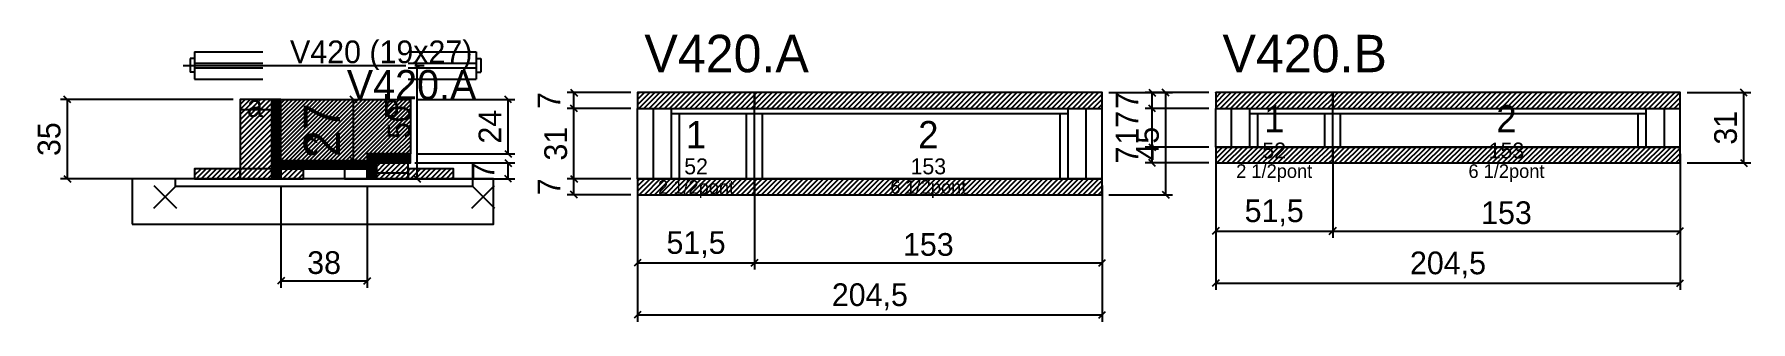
# Model space of a CAD drawing. Extents: x -69 to 687, y -94 to 33.
import ezdxf
from ezdxf.enums import TextEntityAlignment as Align

# ---------------------------------------------------------------- set-up
doc = ezdxf.new("R2010")
doc.units = 0
for name, color, linetype in [('5', 5, 'Continuous'), ('barrote', 126, 'Continuous'), ('CONCRETO', 251, 'Continuous'), ('COTA', 241, 'Continuous'), ('Cota Seção (2x)', 241, 'Continuous'), ('detalhes', 7, 'Continuous'), ('Hachura', 251, 'Continuous'), ('Madeira', 126, 'Continuous'), ('NOMENCLATURA', 7, 'Continuous'), ('Painéis', 200, 'Continuous'), ('presilha', 224, 'Continuous'), ('SARR_2.2x7', 40, 'Continuous'), ('SARR_3.5x7', 81, 'Continuous'), ('SCO-___-LAJ', 224, 'Continuous'), ('TENSOR', 224, 'Continuous'), ('texto', 7, 'Continuous'), ('Texto Seção', 7, 'Continuous')]:
    doc.layers.add(name, color=color, linetype=linetype)
doc.dimstyles.new('PAINEL', dxfattribs={"dimtxt": 10, "dimasz": 3, "dimexe": 3, "dimexo": 3, "dimgap": 3, "dimtad": 1, "dimblk": 'OBLIQUE', "dimblk1": 'OBLIQUE', "dimcen": 2.5, "dimclrd": 4, "dimclre": 4, "dimclrt": 240, "dimazin": 3, "dimtfac": 1, "dimtmove": 0, "dimatfit": 3})
doc.dimstyles.new('SECAO2X', dxfattribs={"dimtxt": 16, "dimasz": 3, "dimexe": 3, "dimexo": 3, "dimgap": 3, "dimtad": 1, "dimblk": 'OBLIQUE', "dimblk1": 'OBLIQUE', "dimcen": 2.5, "dimclrd": 4, "dimclre": 4, "dimclrt": 240, "dimazin": 3, "dimtfac": 1, "dimtmove": 0, "dimatfit": 3})

# ---------------------------------------------------------------- blocks, each defined once
blk = doc.blocks.new('_OBLIQUE')
at = {"color": 0, "linetype": 'BYBLOCK'}
blk.add_line((-0.5, -0.5), (0.5, 0.5), dxfattribs=at)

msp = doc.modelspace()

# ---------------------------------------------------------------- hatches: boundary and pattern name
at = {"layer": 'COTA'}
h = msp.add_hatch(dxfattribs=at)
h.set_pattern_fill('ANSI31', scale=0.4)
h.paths.add_polyline_path([(40, -23), (40, 4), (97, 4), (97, -20), (78, -20), (78, -23)])
h = msp.add_hatch(dxfattribs=at)
h.set_pattern_fill('ANSI31', scale=0.5)
h.paths.add_polyline_path([(197, 0), (248.5, 0), (248.5, 7), (197, 7)])
h = msp.add_hatch(dxfattribs=at)
h.set_pattern_fill('ANSI31', scale=0.5)
h.paths.add_polyline_path([(248.5, 0), (401.5, 0), (401.5, 7), (248.5, 7)])
h = msp.add_hatch(dxfattribs=at)
h.set_pattern_fill('ANSI31', scale=0.5)
h.paths.add_polyline_path([(451.5, 0), (503, 0), (503, 7), (451.5, 7)])
h = msp.add_hatch(dxfattribs=at)
h.set_pattern_fill('ANSI31', scale=0.5)
h.paths.add_polyline_path([(503, 0), (656, 0), (656, 7), (503, 7)])
h = msp.add_hatch(dxfattribs=at)
h.set_pattern_fill('ANSI31', scale=0.5)
h.paths.add_polyline_path([(451.5, -24), (503, -24), (503, -17), (451.5, -17)])
h = msp.add_hatch(dxfattribs=at)
h.set_pattern_fill('ANSI31', scale=0.5)
h.paths.add_polyline_path([(503, -24), (656, -24), (656, -17), (503, -17)])
h = msp.add_hatch(dxfattribs=at)
h.set_pattern_fill('ANSI31', scale=0.5)
h.paths.add_polyline_path([(197, -38), (248.5, -38), (248.5, -31), (197, -31)])
h = msp.add_hatch(dxfattribs=at)
h.set_pattern_fill('ANSI31', scale=0.5)
h.paths.add_polyline_path([(248.5, -38), (401.5, -38), (401.5, -31), (248.5, -31)])
at = {"layer": 'Hachura'}
h = msp.add_hatch(dxfattribs=at)
h.set_pattern_fill('ANSI31', scale=0.5)
h.paths.add_polyline_path([(22, -31), (36, -31), (36, 4), (22, 4)])
h = msp.add_hatch(dxfattribs=at)
h.set_pattern_fill('ANSI31', scale=0.5)
h.paths.add_polyline_path([(22, -0.4), (36, -0.4), (36, 4), (22, 4)])
h = msp.add_hatch(dxfattribs=at)
h.set_pattern_fill('SOLID')
h.paths.add_polyline_path([(36, -31), (40, -31), (40, 4), (36, 4)])
h = msp.add_hatch(dxfattribs=at)
h.set_pattern_fill('SOLID')
h.paths.add_polyline_path([(78, -24), (97, -24), (97, -20), (78, -20)])
h = msp.add_hatch(dxfattribs=at)
h.set_pattern_fill('ANSI31', scale=0.5)
h.paths.add_polyline_path([(2, -31), (22, -31), (22, -26.6), (2, -26.6)])
h = msp.add_hatch(dxfattribs=at)
h.set_pattern_fill('SOLID')
h.paths.add_polyline_path([(40, -26.6), (78, -26.6), (78, -23), (40, -23)])
h = msp.add_hatch(dxfattribs=at)
h.set_pattern_fill('ANSI31', scale=0.5)
h.paths.add_polyline_path([(40, -31), (50, -31), (50, -26.6), (40, -26.6)])
h = msp.add_hatch(dxfattribs=at)
h.set_pattern_fill('SOLID')
h.paths.add_polyline_path([(78, -31), (82, -31), (82, -24), (78, -24)])
h = msp.add_hatch(dxfattribs=at)
h.set_pattern_fill('ANSI31', scale=0.5)
h.paths.add_polyline_path([(82, -31), (96, -31), (96, -24), (82, -24)])
h = msp.add_hatch(dxfattribs=at)
h.set_pattern_fill('ANSI31', scale=0.5)
h.paths.add_polyline_path([(82, -28.4), (96, -28.4), (96, -24), (82, -24)])
h = msp.add_hatch(dxfattribs=at)
h.set_pattern_fill('ANSI31', scale=0.5)
h.paths.add_polyline_path([(96, -31), (116, -31), (116, -26.6), (96, -26.6)])

# ---------------------------------------------------------------- linework, layer by layer
for p, q in [((2, 25), (32, 25)), ((2, 25), (2, 13)), ((96, 25), (126, 25)), ((126, 25), (126, 13)), ((0, 22), (0, 16)), ((2, 22), (0, 22)), ((2, 16), (0, 16)), ((2, 20), (32, 20)), ((2, 18), (32, 18)), ((96, 20), (126, 20)), ((96, 18), (126, 18)), ((126, 22), (128, 22)), ((126, 16), (128, 16)), ((128, 22), (128, 16)), ((2, 13), (32, 13)), ((96, 13), (126, 13))]:
    msp.add_line(p, q)
at = {"layer": 'barrote'}
msp.add_lwpolyline([(-25.5, -51), (133.5, -51), (133.5, -31), (-25.5, -31)], close=True, dxfattribs=at)
at = {"layer": 'CONCRETO'}
msp.add_lwpolyline([(40, -23), (40, 4), (97, 4), (97, -20), (78, -20), (78, -23)], close=True, dxfattribs=at)
at = {"layer": 'Madeira'}
for points in [[(22, -31), (36, -31), (36, 4), (22, 4)], [(22, -0.4), (36, -0.4), (36, 4), (22, 4)], [(2, -31), (22, -31), (22, -26.6), (2, -26.6)], [(22, -31), (36, -31), (36, -26.6), (22, -26.6)], [(40, -31), (50, -31), (50, -26.6), (40, -26.6)], [(68, -31), (78, -31), (78, -26.6), (68, -26.6)], [(82, -31), (96, -31), (96, -24), (82, -24)], [(82, -28.4), (96, -28.4), (96, -24), (82, -24)], [(96, -31), (116, -31), (116, -26.6), (96, -26.6)]]:
    msp.add_lwpolyline(points, close=True, dxfattribs=at)
at = {"layer": 'Painéis'}
for p, q in [((197, 0), (248.5, 0)), ((197, -31), (197, 0)), ((248.5, -31), (248.5, 0)), ((248.5, -31), (248.5, 0)), ((248.5, 0), (401.5, 0)), ((248.5, -31), (248.5, 0)), ((401.5, -31), (401.5, 0)), ((451.5, 0), (503, 0)), ((451.5, -17), (451.5, 0)), ((503, -17), (503, 0)), ((503, -17), (503, 0)), ((503, 0), (656, 0)), ((503, -17), (503, 0)), ((656, -17), (656, 0)), ((451.5, -17), (503, -17)), ((503, -17), (656, -17)), ((197, -31), (248.5, -31)), ((248.5, -31), (401.5, -31))]:
    msp.add_line(p, q, dxfattribs=at)
for points in [[(36, -31), (40, -31), (40, 4), (36, 4)], [(78, -24), (97, -24), (97, -20), (78, -20)], [(40, -26.6), (78, -26.6), (78, -23), (40, -23)], [(78, -31), (82, -31), (82, -24), (78, -24)]]:
    msp.add_lwpolyline(points, close=True, dxfattribs=at)
at = {"layer": 'presilha'}
for p, q in [((-16, -44), (-6, -34)), ((-16, -34), (-6, -44)), ((124, -44), (134, -34)), ((124, -34), (134, -44))]:
    msp.add_line(p, q, dxfattribs=at)
at = {"layer": 'SARR_2.2x7'}
for p, q in [((204, -31), (204, 0)), ((394.5, -31), (394.5, 0)), ((458.5, -17), (458.5, 0)), ((649, -17), (649, 0)), ((212, -2.2), (248.5, -2.2)), ((248.5, -2.2), (386.5, -2.2)), ((466.5, -2.2), (503, -2.2)), ((503, -2.2), (641, -2.2))]:
    msp.add_line(p, q, dxfattribs=at)
at = {"layer": 'SARR_3.5x7'}
for p, q in [((212, -31), (212, 0)), ((248.5, -31), (248.5, 0)), ((248.5, -31), (248.5, 0)), ((386.5, -31), (386.5, 0)), ((466.5, -17), (466.5, 0)), ((503, -17), (503, 0)), ((503, -17), (503, 0)), ((641, -17), (641, 0)), ((215.5, -31), (215.5, -2.2)), ((245, -31), (245, -2.2)), ((252, -31), (252, -2.2)), ((383, -31), (383, -2.2)), ((470, -17), (470, -2.2)), ((499.5, -17), (499.5, -2.2)), ((506.5, -17), (506.5, -2.2)), ((637.5, -17), (637.5, -2.2)), ((466.5, -17), (470, -17)), ((499.5, -17), (503, -17)), ((503, -17), (506.5, -17)), ((637.5, -17), (641, -17)), ((212, -31), (215.5, -31)), ((245, -31), (248.5, -31)), ((248.5, -31), (252, -31)), ((383, -31), (386.5, -31))]:
    msp.add_line(p, q, dxfattribs=at)
at = {"layer": 'SCO-___-LAJ'}
for points in [[(197, 0), (248.5, 0), (248.5, 7), (197, 7)], [(248.5, 0), (401.5, 0), (401.5, 7), (248.5, 7)], [(451.5, 0), (503, 0), (503, 7), (451.5, 7)], [(503, 0), (656, 0), (656, 7), (503, 7)], [(451.5, -24), (503, -24), (503, -17), (451.5, -17)], [(503, -24), (656, -24), (656, -17), (503, -17)], [(-6.5, -34.2), (124.5, -34.2), (124.5, -31), (-6.5, -31)], [(197, -38), (248.5, -38), (248.5, -31), (197, -31)], [(248.5, -38), (401.5, -38), (401.5, -31), (248.5, -31)]]:
    msp.add_lwpolyline(points, close=True, dxfattribs=at)
at = {"layer": 'TENSOR'}
msp.add_line((-3, 19), (95, 19), dxfattribs=at)

# ---------------------------------------------------------------- texts
at = {"layer": '5'}
for s, height, p in [('1', 12, (477.25, -4.5)), ('2', 12, (579.5, -4.5)), ('1', 12, (222.75, -11.5)), ('2', 12, (325, -11.5)), ('52', 7, (477.25, -18.5)), ('153', 7, (579.5, -18.5)), ('52', 7, (222.75, -25.5)), ('153', 7, (325, -25.5))]:
    msp.add_text(s, height=height, dxfattribs=at).set_placement(p, align=Align.MIDDLE_CENTER)
at = {"layer": 'detalhes'}
for s, p in [('a', (25, -3.7)), ('b', (85, -3.7)), ('c', (50, -20.5))]:
    msp.add_text(s, height=9.6, dxfattribs=at).set_placement(p)
at = {"layer": 'NOMENCLATURA'}
for s, p in [('V420.A', (200, 16)), ('V420.B', (454.5, 16))]:
    msp.add_text(s, height=16.5, dxfattribs=at).set_placement(p)
at = {"layer": 'texto', "char_height": 6, "attachment_point": 5}
for s, insert in [('2 1/2pont', (477.25, -28.5)), ('6 1/2pont', (579.5, -28.5)), ('2 1/2pont', (222.75, -35.5)), ('6 1/2pont', (325, -35.5))]:
    msp.add_mtext(s, dxfattribs=dict(at, insert=insert))
at = {"layer": 'Texto Seção'}
for s, height, p in [('V420 (19x27)', 10, (44, 20)), ('V420.A', 13, (69, 4))]:
    msp.add_text(s, height=height, dxfattribs=at).set_placement(p)

# ---------------------------------------------------------------- dimensions: what is measured, and where the dimension line sits
at = {"layer": 'COTA'}
for base, p1, p2 in [((100, -31), (96, -31), (96, 19)), ((169, 0), (197, 0), (197, 7)), ((429.5, -38), (401.5, -38), (401.5, 7)), ((423.5, 0), (451.5, 0), (451.5, 7)), ((684, -24), (656, -24), (656, 7)), ((-54, -31), (2, -31), (22, 4)), ((140, -20), (97, -20), (97, 4)), ((169, -31), (197, -31), (197, 0)), ((423.5, -17), (451.5, -17), (451.5, 0)), ((140, -31), (96, -31), (96, -24)), ((423.5, -24), (451.5, -24), (451.5, -17)), ((169, -38), (197, -38), (197, -31))]:
    msp.add_linear_dim(base=base, p1=p1, p2=p2, angle=90, dimstyle='PAINEL', dxfattribs=at).render()
for base, p1, p2 in [((451.5, -54), (451.5, -17), (503, -17)), ((451.5, -77), (451.5, -17), (656, -17)), ((503, -54), (503, -17), (656, -17)), ((40, -76), (40, -31), (78, -31)), ((197, -68), (197, -31), (248.5, -31)), ((197, -91), (197, -31), (401.5, -31)), ((248.5, -68), (248.5, -31), (401.5, -31))]:
    msp.add_linear_dim(base=base, p1=p1, p2=p2, dimstyle='PAINEL', dxfattribs=at).render()
at = {"layer": 'Cota Seção (2x)'}
msp.add_linear_dim(base=(72, -23), p1=(40, -23), p2=(40, 4), angle=90, dimstyle='SECAO2X', dxfattribs=at).render()

doc.saveas('drawing.dxf')
